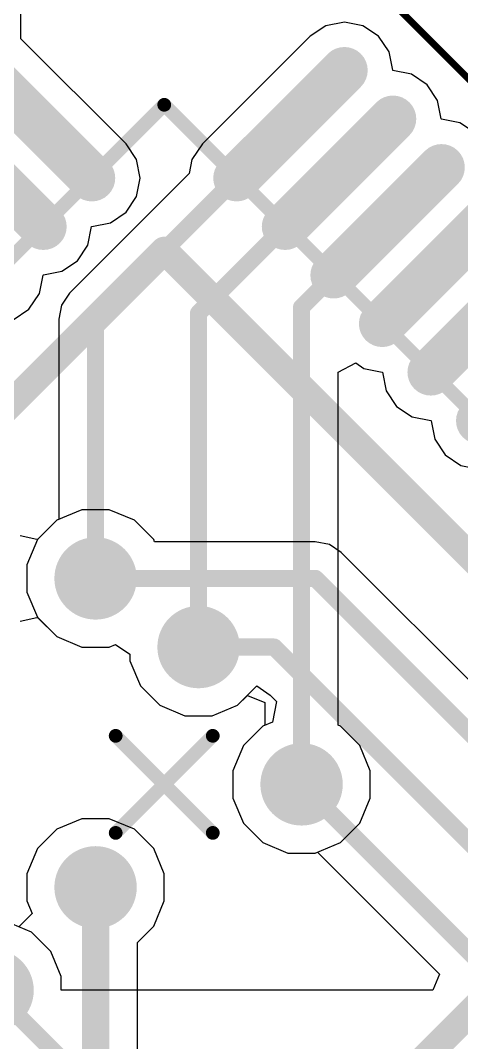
# Model space of a CAD drawing. Header units: inches. Extents: x -0.1 to 88.5, y -0.1 to 66.5.
# Drawn here: x 16.95 to 20.16, y 7.12 to 14.56 of the extents above; entities that cross this region are included whole.
import ezdxf

# ---------------------------------------------------------------- set-up
doc = ezdxf.new("R2010")
doc.units = ezdxf.units.IN
for name, color, linetype in [('Bottom Layer', 5, 'Continuous'), ('Bottom Overlay', 54, 'Continuous'), ('Bottom Paste', 16, 'Continuous'), ('Bottom Solder', 6, 'Continuous'), ('Mechanical 1', 6, 'Continuous'), ('Mechanical 15', 56, 'Continuous'), ('Top Layer', 1, 'Continuous'), ('Via Holes', 16, 'Continuous')]:
    doc.layers.add(name, color=color, linetype=linetype)

# ---------------------------------------------------------------- blocks, each defined once
blk = doc.blocks.new('LQFP48_B_11')
at = {"layer": 'Bottom Layer'}
h = blk.add_hatch(color=5, dxfattribs=at)
edge = h.paths.add_edge_path()
edge.add_arc((-2.75, 3.495), 0.145, 180, 360)
edge.add_line((-2.605, 3.495), (-2.605, 4.605))
edge.add_arc((-2.75, 4.605), 0.145, 0, 180)
edge.add_line((-2.895, 4.605), (-2.895, 3.495))
h = blk.add_hatch(color=5, dxfattribs=at)
edge = h.paths.add_edge_path()
edge.add_arc((-2.25, 3.495), 0.145, 180, 360)
edge.add_line((-2.105, 3.495), (-2.105, 4.605))
edge.add_arc((-2.25, 4.605), 0.145, 0, 180)
edge.add_line((-2.395, 4.605), (-2.395, 3.495))
h = blk.add_hatch(color=5, dxfattribs=at)
edge = h.paths.add_edge_path()
edge.add_arc((-1.75, 3.495), 0.145, 180, 360)
edge.add_line((-1.605, 3.495), (-1.605, 4.605))
edge.add_arc((-1.75, 4.605), 0.145, 0, 180)
edge.add_line((-1.895, 4.605), (-1.895, 3.495))
h = blk.add_hatch(color=5, dxfattribs=at)
edge = h.paths.add_edge_path()
edge.add_arc((-1.25, 3.495), 0.145, 180, 360)
edge.add_line((-1.105, 3.495), (-1.105, 4.605))
edge.add_arc((-1.25, 4.605), 0.145, 0, 180)
edge.add_line((-1.395, 4.605), (-1.395, 3.495))
h = blk.add_hatch(color=5, dxfattribs=at)
edge = h.paths.add_edge_path()
edge.add_arc((-0.75, 3.495), 0.145, 180, 360)
edge.add_line((-0.605, 3.495), (-0.605, 4.605))
edge.add_arc((-0.75, 4.605), 0.145, 0, 180)
edge.add_line((-0.895, 4.605), (-0.895, 3.495))
h = blk.add_hatch(color=5, dxfattribs=at)
edge = h.paths.add_edge_path()
edge.add_arc((-0.25, 3.495), 0.145, 180, 360)
edge.add_line((-0.105, 3.495), (-0.105, 4.605))
edge.add_arc((-0.25, 4.605), 0.145, 0, 180)
edge.add_line((-0.395, 4.605), (-0.395, 3.495))
h = blk.add_hatch(color=5, dxfattribs=at)
edge = h.paths.add_edge_path()
edge.add_arc((-4.605, 2.75), 0.145, 90, 270)
edge.add_line((-4.605, 2.605), (-3.495, 2.605))
edge.add_arc((-3.495, 2.75), 0.145, 270, 450)
edge.add_line((-3.495, 2.895), (-4.605, 2.895))
h = blk.add_hatch(color=5, dxfattribs=at)
edge = h.paths.add_edge_path()
edge.add_arc((-4.605, 2.25), 0.145, 90, 270)
edge.add_line((-4.605, 2.105), (-3.495, 2.105))
edge.add_arc((-3.495, 2.25), 0.145, 270, 450)
edge.add_line((-3.495, 2.395), (-4.605, 2.395))
at = {"layer": 'Bottom Paste'}
h = blk.add_hatch(color=16, dxfattribs=at)
edge = h.paths.add_edge_path()
edge.add_arc((-2.75, 3.495), 0.145, 180, 360)
edge.add_line((-2.605, 3.495), (-2.605, 4.605))
edge.add_arc((-2.75, 4.605), 0.145, 0, 180)
edge.add_line((-2.895, 4.605), (-2.895, 3.495))
h = blk.add_hatch(color=16, dxfattribs=at)
edge = h.paths.add_edge_path()
edge.add_arc((-2.25, 3.495), 0.145, 180, 360)
edge.add_line((-2.105, 3.495), (-2.105, 4.605))
edge.add_arc((-2.25, 4.605), 0.145, 0, 180)
edge.add_line((-2.395, 4.605), (-2.395, 3.495))
h = blk.add_hatch(color=16, dxfattribs=at)
edge = h.paths.add_edge_path()
edge.add_arc((-1.75, 3.495), 0.145, 180, 360)
edge.add_line((-1.605, 3.495), (-1.605, 4.605))
edge.add_arc((-1.75, 4.605), 0.145, 0, 180)
edge.add_line((-1.895, 4.605), (-1.895, 3.495))
h = blk.add_hatch(color=16, dxfattribs=at)
edge = h.paths.add_edge_path()
edge.add_arc((-1.25, 3.495), 0.145, 180, 360)
edge.add_line((-1.105, 3.495), (-1.105, 4.605))
edge.add_arc((-1.25, 4.605), 0.145, 0, 180)
edge.add_line((-1.395, 4.605), (-1.395, 3.495))
h = blk.add_hatch(color=16, dxfattribs=at)
edge = h.paths.add_edge_path()
edge.add_arc((-0.75, 3.495), 0.145, 180, 360)
edge.add_line((-0.605, 3.495), (-0.605, 4.605))
edge.add_arc((-0.75, 4.605), 0.145, 0, 180)
edge.add_line((-0.895, 4.605), (-0.895, 3.495))
h = blk.add_hatch(color=16, dxfattribs=at)
edge = h.paths.add_edge_path()
edge.add_arc((-0.25, 3.495), 0.145, 180, 360)
edge.add_line((-0.105, 3.495), (-0.105, 4.605))
edge.add_arc((-0.25, 4.605), 0.145, 0, 180)
edge.add_line((-0.395, 4.605), (-0.395, 3.495))
h = blk.add_hatch(color=16, dxfattribs=at)
edge = h.paths.add_edge_path()
edge.add_arc((-4.605, 2.75), 0.145, 90, 270)
edge.add_line((-4.605, 2.605), (-3.495, 2.605))
edge.add_arc((-3.495, 2.75), 0.145, 270, 450)
edge.add_line((-3.495, 2.895), (-4.605, 2.895))
h = blk.add_hatch(color=16, dxfattribs=at)
edge = h.paths.add_edge_path()
edge.add_arc((-4.605, 2.25), 0.145, 90, 270)
edge.add_line((-4.605, 2.105), (-3.495, 2.105))
edge.add_arc((-3.495, 2.25), 0.145, 270, 450)
edge.add_line((-3.495, 2.395), (-4.605, 2.395))
at = {"layer": 'Bottom Solder'}
h = blk.add_hatch(color=6, dxfattribs=at)
edge = h.paths.add_edge_path()
edge.add_arc((-2.75, 3.495), 0.17, 180, 360)
edge.add_line((-2.58, 3.495), (-2.58, 4.605))
edge.add_arc((-2.75, 4.605), 0.17, 0, 180)
edge.add_line((-2.92, 4.605), (-2.92, 3.495))
h = blk.add_hatch(color=6, dxfattribs=at)
edge = h.paths.add_edge_path()
edge.add_arc((-2.25, 3.495), 0.17, 180, 360)
edge.add_line((-2.08, 3.495), (-2.08, 4.605))
edge.add_arc((-2.25, 4.605), 0.17, 0, 180)
edge.add_line((-2.42, 4.605), (-2.42, 3.495))
h = blk.add_hatch(color=6, dxfattribs=at)
edge = h.paths.add_edge_path()
edge.add_arc((-1.75, 3.495), 0.17, 180, 360)
edge.add_line((-1.58, 3.495), (-1.58, 4.605))
edge.add_arc((-1.75, 4.605), 0.17, 0, 180)
edge.add_line((-1.92, 4.605), (-1.92, 3.495))
h = blk.add_hatch(color=6, dxfattribs=at)
edge = h.paths.add_edge_path()
edge.add_arc((-1.25, 3.495), 0.17, 180, 360)
edge.add_line((-1.08, 3.495), (-1.08, 4.605))
edge.add_arc((-1.25, 4.605), 0.17, 0, 180)
edge.add_line((-1.42, 4.605), (-1.42, 3.495))
h = blk.add_hatch(color=6, dxfattribs=at)
edge = h.paths.add_edge_path()
edge.add_arc((-0.75, 3.495), 0.17, 180, 360)
edge.add_line((-0.58, 3.495), (-0.58, 4.605))
edge.add_arc((-0.75, 4.605), 0.17, 0, 180)
edge.add_line((-0.92, 4.605), (-0.92, 3.495))
h = blk.add_hatch(color=6, dxfattribs=at)
edge = h.paths.add_edge_path()
edge.add_arc((-0.25, 3.495), 0.17, 180, 360)
edge.add_line((-0.08, 3.495), (-0.08, 4.605))
edge.add_arc((-0.25, 4.605), 0.17, 0, 180)
edge.add_line((-0.42, 4.605), (-0.42, 3.495))
h = blk.add_hatch(color=6, dxfattribs=at)
edge = h.paths.add_edge_path()
edge.add_arc((-4.605, 2.75), 0.17, 90, 270)
edge.add_line((-4.605, 2.58), (-3.495, 2.58))
edge.add_arc((-3.495, 2.75), 0.17, 270, 450)
edge.add_line((-3.495, 2.92), (-4.605, 2.92))
h = blk.add_hatch(color=6, dxfattribs=at)
edge = h.paths.add_edge_path()
edge.add_arc((-4.605, 2.25), 0.17, 90, 270)
edge.add_line((-4.605, 2.08), (-3.495, 2.08))
edge.add_arc((-3.495, 2.25), 0.17, 270, 450)
edge.add_line((-3.495, 2.42), (-4.605, 2.42))
at = {"layer": 'Bottom Overlay'}
for points in [[(-2.75, -2.75, 0.2, 0.2, 0), (-2.75, 2.75, 0.2, 0.2, 0)], [(-2.75, 2.75, 0.2, 0.2, 0), (2.75, 2.75, 0.2, 0.2, 0)], [(2.75, -2.75, 0.2, 0.2, 0), (2.75, 2.75, 0.2, 0.2, 0)]]:
    blk.add_lwpolyline(points, format="xyseb", dxfattribs=at)
blk.add_lwpolyline([(-2.8, 2.75, 0.1, 0.1, 1), (-2.7, 2.75, 0.1, 0.1, 1)], format="xyseb", close=True, dxfattribs=at)
blk.add_lwpolyline([(-2.8, 2.75, 0.1, 0.1, 1), (-2.7, 2.75, 0.1, 0.1, 1)], format="xyseb", close=True, dxfattribs=at)
at = {"layer": 'Mechanical 1'}
for points in [[(-3.5, 3.5, 0.1, 0.1, 0), (3.5, 3.5, 0.1, 0.1, 0)], [(-3.5, -3.5, 0.1, 0.1, 0), (-3.5, 3.5, 0.1, 0.1, 0)]]:
    blk.add_lwpolyline(points, format="xyseb", dxfattribs=at)
blk.add_lwpolyline([(-3.525, 3.5, 0.05, 0.05, 1), (-3.475, 3.5, 0.05, 0.05, 1)], format="xyseb", close=True, dxfattribs=at)
blk.add_lwpolyline([(-3.525, 3.5, 0.05, 0.05, 1), (-3.475, 3.5, 0.05, 0.05, 1)], format="xyseb", close=True, dxfattribs=at)
at = {"layer": 'Mechanical 15'}
for points in [[(-5.2, 5.2, 0.05, 0.05, 0), (5.2, 5.2, 0.05, 0.05, 0)], [(0, -0.5, 0.1, 0.1, 0), (0, 0.5, 0.1, 0.1, 0)], [(-0.5, 0, 0.1, 0.1, 0), (0.5, 0, 0.1, 0.1, 0)]]:
    blk.add_lwpolyline(points, format="xyseb", dxfattribs=at)
for points in [[(-0.025, 0.5, 0.05, 0.05, 1), (0.025, 0.5, 0.05, 0.05, 1)], [(-0.525, 0, 0.05, 0.05, 1), (-0.475, 0, 0.05, 0.05, 1)], [(0.475, 0, 0.05, 0.05, 1), (0.525, 0, 0.05, 0.05, 1)], [(-0.025, -0.5, 0.05, 0.05, 1), (0.025, -0.5, 0.05, 0.05, 1)]]:
    blk.add_lwpolyline(points, format="xyseb", close=True, dxfattribs=at)

msp = doc.modelspace()

# ---------------------------------------------------------------- hatches: boundary and pattern name
at = {"layer": 'Bottom Layer'}
h = msp.add_hatch(color=5, dxfattribs=at)
edge = h.paths.add_edge_path()
edge.add_arc((17.5, 10.5), 0.3, 0, 360)
h = msp.add_hatch(color=5, dxfattribs=at)
edge = h.paths.add_edge_path()
edge.add_arc((18.25, 10), 0.3, 0, 360)
h = msp.add_hatch(color=5, dxfattribs=at)
edge = h.paths.add_edge_path()
edge.add_arc((19, 9), 0.3, 0, 360)
h = msp.add_hatch(color=5, dxfattribs=at)
edge = h.paths.add_edge_path()
edge.add_arc((17.5, 8.25), 0.3, 0, 360)
h = msp.add_hatch(color=5, dxfattribs=at)
edge = h.paths.add_edge_path()
edge.add_arc((16.75, 7.5), 0.3, 0, 360)
at = {"layer": 'Top Layer'}
h = msp.add_hatch(color=1, dxfattribs=at)
edge = h.paths.add_edge_path()
edge.add_arc((17.5, 10.5), 0.3, 0, 360)
h = msp.add_hatch(color=1, dxfattribs=at)
edge = h.paths.add_edge_path()
edge.add_arc((18.25, 10), 0.3, 0, 360)
h = msp.add_hatch(color=1, dxfattribs=at)
edge = h.paths.add_edge_path()
edge.add_arc((19, 9), 0.3, 0, 360)
h = msp.add_hatch(color=1, dxfattribs=at)
edge = h.paths.add_edge_path()
edge.add_arc((17.5, 8.25), 0.3, 0, 360)
h = msp.add_hatch(color=1, dxfattribs=at)
edge = h.paths.add_edge_path()
edge.add_arc((16.75, 7.5), 0.3, 0, 360)
at = {"layer": 'Via Holes'}
h = msp.add_hatch(color=7, dxfattribs=at)
edge = h.paths.add_edge_path()
edge.add_arc((17.5, 10.5), 0.15, 0, 360)
h = msp.add_hatch(color=7, dxfattribs=at)
edge = h.paths.add_edge_path()
edge.add_arc((18.25, 10), 0.15, 0, 360)
h = msp.add_hatch(color=7, dxfattribs=at)
edge = h.paths.add_edge_path()
edge.add_arc((19, 9), 0.15, 0, 360)
h = msp.add_hatch(color=7, dxfattribs=at)
edge = h.paths.add_edge_path()
edge.add_arc((17.5, 8.25), 0.15, 0, 360)

# ---------------------------------------------------------------- linework, layer by layer
at = {"layer": 'Bottom Layer'}
for p, q in [((16.956, 14.4306), (16.956, 15.8481)), ((19.1771, 14.5258), (19.063, 14.4495)), ((19.3117, 14.5525), (19.1771, 14.5258)), ((19.4463, 14.5258), (19.3117, 14.5525)), ((19.5604, 14.4495), (19.4463, 14.5258)), ((19.063, 14.4495), (18.2781, 13.6646)), ((19.6367, 14.3354), (19.5604, 14.4495)), ((17.7219, 13.6646), (16.956, 14.4306)), ((19.6634, 14.2008), (19.6367, 14.3354)), ((19.6652, 14.199), (19.6634, 14.2008)), ((19.7998, 14.1722), (19.6652, 14.199)), ((19.914, 14.0959), (19.7998, 14.1722)), ((19.9902, 13.9818), (19.914, 14.0959)), ((20.017, 13.8472), (19.9902, 13.9818)), ((20.0188, 13.8454), (20.017, 13.8472)), ((20.1534, 13.8186), (20.0188, 13.8454)), ((20.2675, 13.7424), (20.1534, 13.8186)), ((17.7982, 13.5505), (17.7219, 13.6646)), ((18.2781, 13.6646), (18.2018, 13.5505)), ((17.825, 13.4159), (17.7982, 13.5505)), ((18.2018, 13.5505), (18.1817, 13.4493)), ((18.1817, 13.4493), (17.3107, 12.5783)), ((17.7982, 13.2813), (17.825, 13.4159)), ((17.7219, 13.1672), (17.7982, 13.2813)), ((17.6078, 13.0909), (17.7219, 13.1672)), ((17.4446, 12.9277), (17.4714, 13.0623)), ((17.4714, 13.0623), (17.4732, 13.0641)), ((17.4732, 13.0641), (17.6078, 13.0909)), ((17.3684, 12.8136), (17.4446, 12.9277)), ((17.2543, 12.7373), (17.3684, 12.8136)), ((17.1197, 12.7106), (17.2543, 12.7373)), ((17.0911, 12.5742), (17.1179, 12.7088)), ((17.1179, 12.7088), (17.1197, 12.7106)), ((17.0148, 12.46), (17.0911, 12.5742)), ((17.3107, 12.5783), (17.2527, 12.4915)), ((16.9007, 12.3838), (17.0148, 12.46)), ((17.2527, 12.4915), (17.2324, 12.3891)), ((17.2324, 12.3891), (17.2324, 12.3891)), ((17.2324, 12.3891), (17.2324, 10.9303)), ((19.2676, 12.0017), (19.3946, 12.0691)), ((19.3946, 12.0691), (19.4528, 12.0302)), ((19.2676, 9.4303), (19.2676, 12.0017)), ((19.4528, 12.0302), (19.5875, 12.0035)), ((19.5875, 12.0035), (19.5892, 12.0017)), ((19.5892, 12.0017), (19.616, 11.8671)), ((19.616, 11.8671), (19.6923, 11.7529)), ((19.6923, 11.7529), (19.8064, 11.6767)), ((19.8064, 11.6767), (19.941, 11.6499)), ((19.941, 11.6499), (19.9428, 11.6481)), ((19.9428, 11.6481), (19.9696, 11.5135)), ((19.9696, 11.5135), (20.0458, 11.3994)), ((20.0458, 11.3994), (20.1599, 11.3231)), ((20.1599, 11.3231), (20.2946, 11.2964)), ((17.2168, 10.9239), (17.0761, 10.7832)), ((17.2324, 10.9303), (17.2168, 10.9239)), ((17.0761, 10.7832), (17, 10.5995)), ((17, 10.5995), (17, 10.4005)), ((17, 10.4005), (17.0761, 10.2168)), ((17.0761, 10.2168), (17.2168, 10.0761)), ((17.2168, 10.0761), (17.4005, 10)), ((17.4005, 10), (17.5995, 10)), ((17.5995, 10), (17.6444, 10.0186)), ((17.6444, 10.0186), (17.75, 9.9481)), ((17.75, 9.9481), (17.75, 9.9005)), ((17.75, 9.9005), (17.8261, 9.7168)), ((17.8261, 9.7168), (17.9668, 9.5761)), ((18.5332, 9.5761), (18.6054, 9.6483)), ((18.6054, 9.6483), (18.7324, 9.5956)), ((17.9668, 9.5761), (18.1505, 9.5)), ((18.3495, 9.5), (18.5332, 9.5761)), ((18.7324, 9.5956), (18.7324, 9.4303)), ((18.1505, 9.5), (18.3495, 9.5)), ((18.7168, 9.4239), (18.5761, 9.2832)), ((18.7324, 9.4303), (18.7168, 9.4239)), ((19.2832, 9.4239), (19.2676, 9.4303)), ((19.4239, 9.2832), (19.2832, 9.4239)), ((18.5761, 9.2832), (18.5, 9.0995)), ((19.5, 9.0995), (19.4239, 9.2832)), ((18.5, 9.0995), (18.5, 8.9005)), ((19.5, 8.9005), (19.5, 9.0995)), ((18.5, 8.9005), (18.5761, 8.7168)), ((19.4239, 8.7168), (19.5, 8.9005)), ((17.4005, 8.75), (17.2168, 8.6739)), ((17.5995, 8.75), (17.4005, 8.75)), ((17.7832, 8.6739), (17.5995, 8.75)), ((18.5761, 8.7168), (18.7168, 8.5761)), ((19.2832, 8.5761), (19.4239, 8.7168)), ((17.2168, 8.6739), (17.0761, 8.5332)), ((17.9239, 8.5332), (17.7832, 8.6739)), ((18.7168, 8.5761), (18.9005, 8.5)), ((19.0995, 8.5), (19.2832, 8.5761)), ((17.0761, 8.5332), (17, 8.3495)), ((18, 8.3495), (17.9239, 8.5332)), ((18.9005, 8.5), (19.0995, 8.5)), ((17, 8.3495), (17, 8.1505)), ((18, 8.1505), (18, 8.3495)), ((17, 8.1505), (17.0377, 8.0595)), ((17.9239, 7.9668), (18, 8.1505)), ((17.0377, 8.0595), (16.9405, 7.9623)), ((17.8059, 7.8488), (17.9239, 7.9668)), ((17.8059, 5.7376), (17.8059, 7.8488))]:
    msp.add_line(p, q, dxfattribs=at)
for points in [[(16.6883, 14.2008, 0.125, 0.125, 0), (17.0808, 13.8083, 0.125, 0.125, 0)], [(17.5, 12.3891, 0.125, 0.125, 0), (18.9192, 13.8083, 0.125, 0.125, 0)], [(18.25, 12.432, 0.125, 0.125, 0), (19.2728, 13.4548, 0.125, 0.125, 0)], [(19, 12.4749, 0.125, 0.125, 0), (19.6263, 13.1012, 0.125, 0.125, 0)], [(19.6263, 13.1012, 0.125, 0.125, 0), (19.6263, 13.1012, 0.125, 0.125, 0)], [(19, 9, 0.125, 0.125, 0), (19, 12.4749, 0.125, 0.125, 0)], [(17.5, 10.5, 0.125, 0.125, 0), (17.5, 12.3891, 0.125, 0.125, 0)], [(18.25, 10, 0.125, 0.125, 0), (18.25, 12.432, 0.125, 0.125, 0)], [(17.5, 5.6109, 0.2, 0.2, 0), (17.5, 8.25, 0.2, 0.2, 0)]]:
    msp.add_lwpolyline(points, format="xyseb", dxfattribs=at)
for points in [[(17.0495, 13.8083, 0.0625, 0.0625, 1), (17.112, 13.8083, 0.0625, 0.0625, 1)], [(18.888, 13.8083, 0.0625, 0.0625, 1), (18.9505, 13.8083, 0.0625, 0.0625, 1)], [(19.2415, 13.4548, 0.0625, 0.0625, 1), (19.304, 13.4548, 0.0625, 0.0625, 1)], [(19.5951, 13.1012, 0.0625, 0.0625, 1), (19.6576, 13.1012, 0.0625, 0.0625, 1)], [(19.5951, 13.1012, 0.0625, 0.0625, 1), (19.6576, 13.1012, 0.0625, 0.0625, 1)], [(19.5951, 13.1012, 0.0625, 0.0625, 1), (19.6576, 13.1012, 0.0625, 0.0625, 1)], [(18.9688, 12.4749, 0.0625, 0.0625, 1), (19.0312, 12.4749, 0.0625, 0.0625, 1)], [(18.9688, 12.4749, 0.0625, 0.0625, 1), (19.0312, 12.4749, 0.0625, 0.0625, 1)], [(17.4688, 12.3891, 0.0625, 0.0625, 1), (17.5313, 12.3891, 0.0625, 0.0625, 1)], [(17.4688, 12.3891, 0.0625, 0.0625, 1), (17.5313, 12.3891, 0.0625, 0.0625, 1)], [(18.2187, 12.432, 0.0625, 0.0625, 1), (18.2812, 12.432, 0.0625, 0.0625, 1)], [(18.2187, 12.432, 0.0625, 0.0625, 1), (18.2812, 12.432, 0.0625, 0.0625, 1)], [(17.4688, 10.5, 0.0625, 0.0625, 1), (17.5313, 10.5, 0.0625, 0.0625, 1)], [(18.2187, 10, 0.0625, 0.0625, 1), (18.2812, 10, 0.0625, 0.0625, 1)], [(18.9688, 9, 0.0625, 0.0625, 1), (19.0312, 9, 0.0625, 0.0625, 1)], [(17.45, 8.25, 0.1, 0.1, 1), (17.55, 8.25, 0.1, 0.1, 1)]]:
    msp.add_lwpolyline(points, format="xyseb", close=True, dxfattribs=at)
at = {"layer": 'Top Layer'}
for p, q in [((17.4005, 11), (17.2168, 10.9239)), ((17.5995, 11), (17.4005, 11)), ((17.7832, 10.9239), (17.5995, 11)), ((17.2168, 10.9239), (17.077, 10.7841)), ((17.9239, 10.7832), (17.7832, 10.9239)), ((17.0719, 10.7842), (16.95, 10.8106)), ((17.077, 10.7841), (17.0719, 10.7842)), ((17.9303, 10.7676), (17.9239, 10.7832)), ((19.1, 10.7676), (17.9303, 10.7676)), ((19.2024, 10.7473), (19.1, 10.7676)), ((19.1, 10.7676), (19.1, 10.7676)), ((19.2893, 10.6893), (19.2024, 10.7473)), ((21.9109, 8.0676), (19.2893, 10.6893)), ((16.95, 10.1894), (17.0719, 10.2158)), ((17.0719, 10.2158), (17.077, 10.2159)), ((17.077, 10.2159), (17.2168, 10.0761)), ((17.2168, 10.0761), (17.4005, 10)), ((17.4005, 10), (17.5995, 10)), ((17.5995, 10), (17.6444, 10.0186)), ((17.6444, 10.0186), (17.75, 9.9481)), ((17.75, 9.9481), (17.75, 9.9005)), ((17.75, 9.9005), (17.8261, 9.7168)), ((17.8261, 9.7168), (17.9668, 9.5761)), ((18.5332, 9.5761), (18.6739, 9.7168)), ((18.6739, 9.7168), (18.7723, 9.6492)), ((18.7723, 9.6492), (18.8182, 9.6033)), ((17.9668, 9.5761), (18.1505, 9.5)), ((18.3495, 9.5), (18.5332, 9.5761)), ((18.8182, 9.6033), (18.7884, 9.4535)), ((18.1505, 9.5), (18.3495, 9.5)), ((18.7168, 9.4239), (18.5761, 9.2832)), ((18.7884, 9.4535), (18.7168, 9.4239)), ((18.5761, 9.2832), (18.5, 9.0995)), ((18.5, 9.0995), (18.5, 8.9005)), ((18.5, 8.9005), (18.5761, 8.7168)), ((18.5761, 8.7168), (18.7168, 8.5761)), ((18.7168, 8.5761), (18.9005, 8.5)), ((18.9005, 8.5), (19.0995, 8.5)), ((19.0995, 8.5), (19.115, 8.5065)), ((19.115, 8.5065), (20.0042, 7.6173)), ((17.0332, 7.9239), (16.8495, 8)), ((17.1739, 7.7832), (17.0332, 7.9239)), ((17.25, 7.5995), (17.1739, 7.7832)), ((17.25, 7.5), (17.25, 7.5995)), ((20.0042, 7.6173), (19.9556, 7.5)), ((19.9556, 7.5), (17.25, 7.5))]:
    msp.add_line(p, q, dxfattribs=at)
for points in [[(17.5, 10.5, 0.125, 0.125, 0), (19.1, 10.5, 0.125, 0.125, 0)], [(19.1, 10.5, 0.125, 0.125, 0), (21.8, 7.8, 0.125, 0.125, 0)], [(18.25, 10, 0.125, 0.125, 0), (18.8, 10, 0.125, 0.125, 0)], [(18.8, 10, 0.125, 0.125, 0), (21.3, 7.5, 0.125, 0.125, 0)], [(19, 9, 0.125, 0.125, 0), (20.8, 7.2, 0.125, 0.125, 0)], [(16.75, 7.5, 0.125, 0.125, 0), (17.35, 6.9, 0.125, 0.125, 0)]]:
    msp.add_lwpolyline(points, format="xyseb", dxfattribs=at)
for points in [[(17.4688, 10.5, 0.0625, 0.0625, 1), (17.5313, 10.5, 0.0625, 0.0625, 1)], [(19.0688, 10.5, 0.0625, 0.0625, 1), (19.1312, 10.5, 0.0625, 0.0625, 1)], [(19.0688, 10.5, 0.0625, 0.0625, 1), (19.1312, 10.5, 0.0625, 0.0625, 1)], [(18.2187, 10, 0.0625, 0.0625, 1), (18.2812, 10, 0.0625, 0.0625, 1)], [(18.7688, 10, 0.0625, 0.0625, 1), (18.8313, 10, 0.0625, 0.0625, 1)], [(18.7688, 10, 0.0625, 0.0625, 1), (18.8313, 10, 0.0625, 0.0625, 1)], [(18.9688, 9, 0.0625, 0.0625, 1), (19.0312, 9, 0.0625, 0.0625, 1)]]:
    msp.add_lwpolyline(points, format="xyseb", close=True, dxfattribs=at)

# ---------------------------------------------------------------- block references
at = {"rotation": 315}
msp.add_blockref('LQFP48_B_11', (18, 9), dxfattribs=at)

doc.saveas('drawing.dxf')
